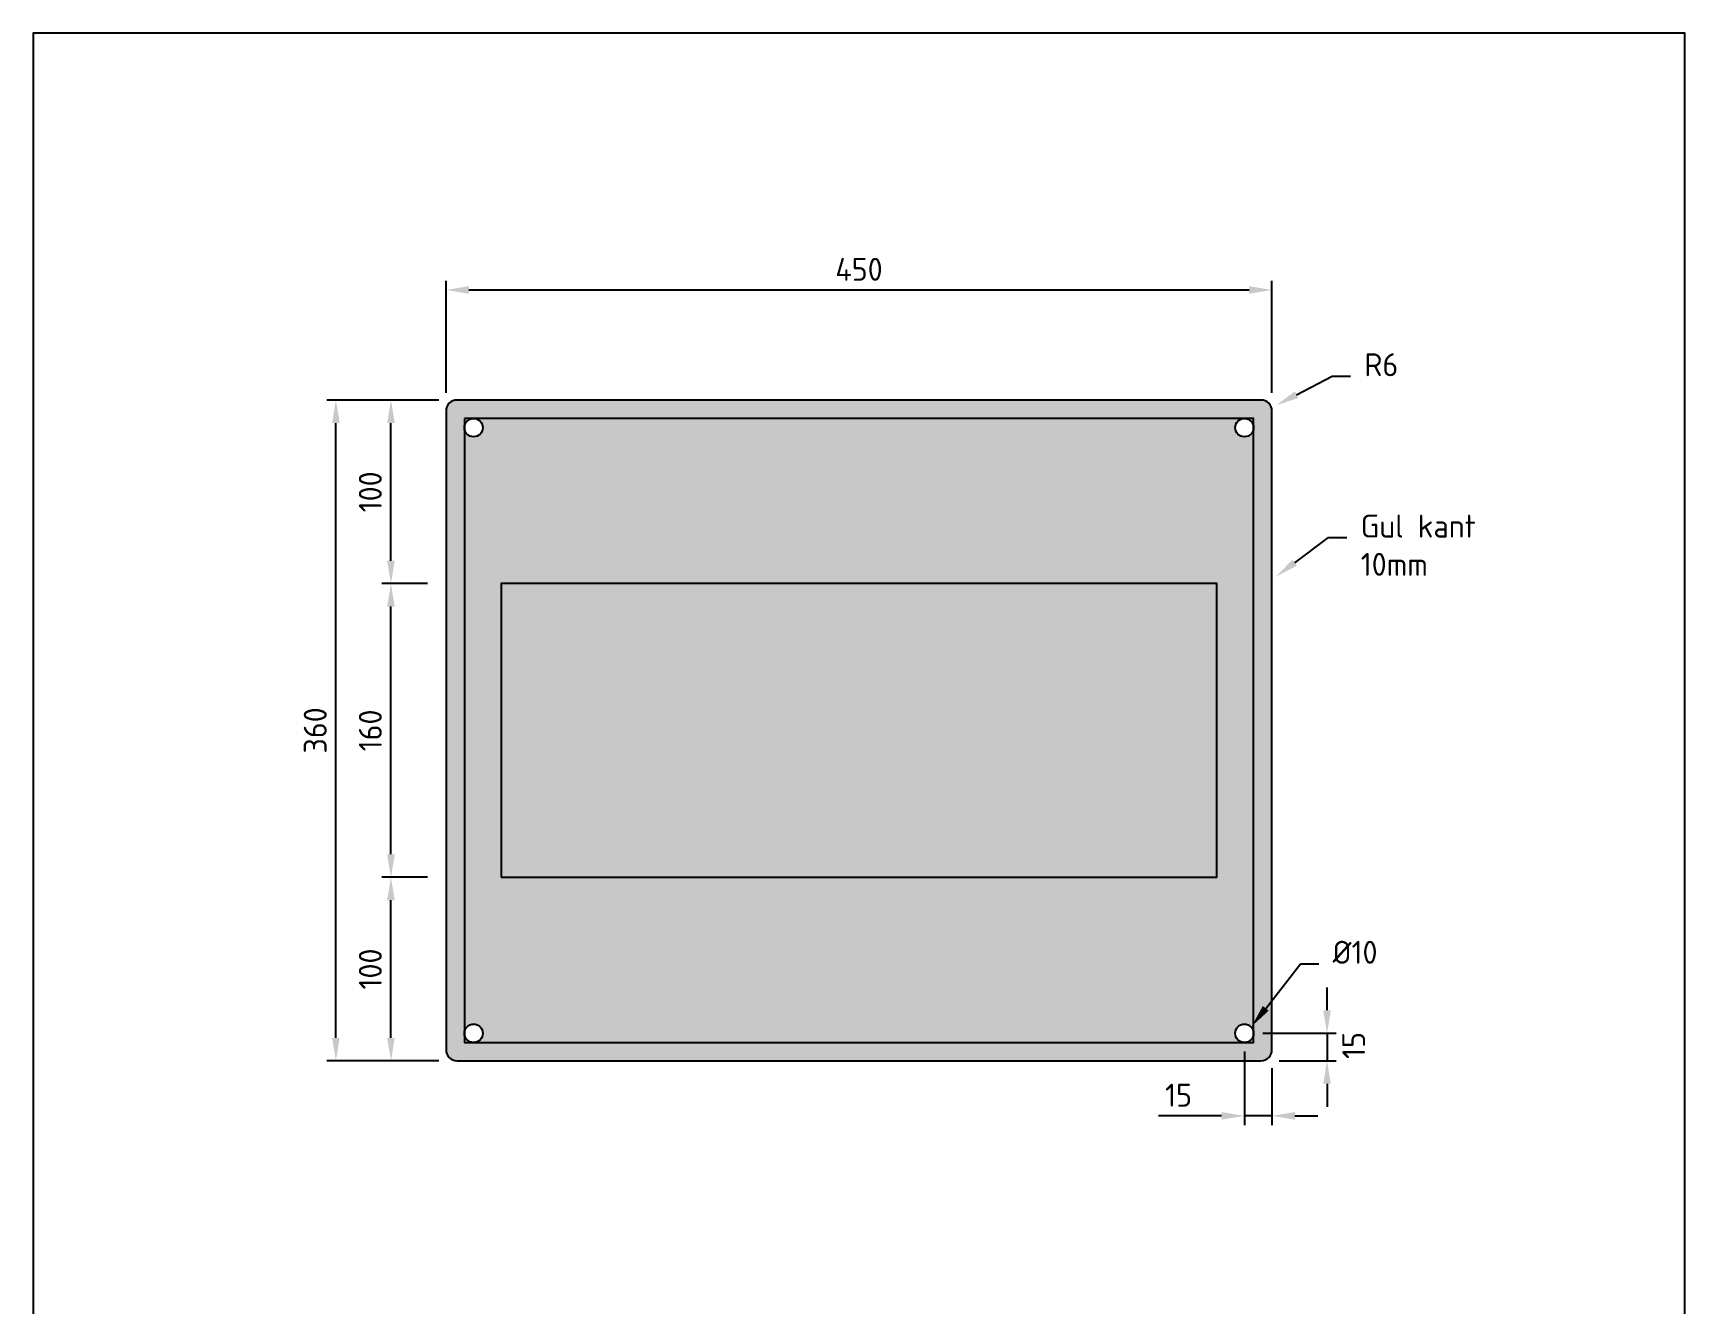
# Model space of a CAD drawing. Header units: millimetres. Extents: x 0 to 900, y 0 to 1385.
# Drawn here: x 0 to 900, y 692 to 1385 of the extents above; entities that cross this region are included whole.
import ezdxf
from ezdxf import colors
from ezdxf.entities.mleader import LeaderData, LeaderLine
from ezdxf.math import Vec2, Vec3

# ---------------------------------------------------------------- set-up
doc = ezdxf.new("R2010")
doc.units = ezdxf.units.MM
doc.layers.add('DIM-ISO_1-10', color=4, linetype='Continuous')
doc.layers.add('RAMME', color=7, linetype='Continuous')
doc.layers.add('Hjelpelinjer', color=41, linetype='Continuous', plot=False)
doc.layers.add('Skilt-kontur', color=4, linetype='Continuous', plot=False)
for name, color, linetype, true_color in [('Skravur-Gul', 7, 'Continuous', 0xffcc1f), ('Skravur-Midnatts blå', 7, 'Continuous', 0x151b54), ('Symbol-tekst', 7, 'Continuous', 0xffcc1f)]:
    doc.layers.add(name, color=color, linetype=linetype, true_color=true_color)
doc.styles.add('ISO25', font='ISO3098.shx')
doc.styles.add('Myriad', font='Myrrg.ttf')
doc.dimstyles.new('DIM-ISO_1-5', dxfattribs={"dimscale": 5, "dimtxt": 2.5, "dimasz": 2.5, "dimexe": 1, "dimexo": 2, "dimgap": 1, "dimtad": 1, "dimdec": 0, "dimdsep": 46, "dimtxsty": 'ISO25', "dimcen": 0, "dimclrd": 256, "dimclre": 256, "dimclrt": 2, "dimadec": 0, "dimazin": 0, "dimtp": 0.1, "dimtm": 0.1, "dimtfac": 0.71, "dimtdec": 0, "dimtmove": 0, "dimatfit": 3, "dimfxl": 1, "dimtzin": 0, "dimarcsym": 0})

# ---------------------------------------------------------------- blocks, each defined once
blk = doc.blocks.new('*D8')
at = {"layer": 'Defpoints', "color": 0, "transparency": 16777216}
for p in [(675, 1245), (225, 1179), (675, 1179)]:
    blk.add_point(p, dxfattribs=at)
at = {"layer": 'DIM-ISO_1-10', "lineweight": -2, "transparency": 16777216}
for p, q in [((225, 1189), (225, 1250)), ((237.5, 1245), (662.5, 1245)), ((675, 1189), (675, 1250))]:
    blk.add_line(p, q, dxfattribs=at)
at = {"layer": 'DIM-ISO_1-10', "transparency": 16777216}
for points in [[(237.5, 1247.08), (237.5, 1242.92), (225, 1245)], [(662.5, 1247.08), (662.5, 1242.92), (675, 1245)]]:
    blk.add_solid(points, dxfattribs=at)
at = {"layer": 'DIM-ISO_1-10', "color": 2, "transparency": 16777216, "insert": (450, 1256.25), "char_height": 12.5, "attachment_point": 5, "style": 'ISO25'}
blk.add_mtext('450', dxfattribs=at)
blk = doc.blocks.new('*D9')
at = {"layer": 'Defpoints', "color": 0, "transparency": 16777216}
for p in [(165, 1185), (231, 1185), (231, 825)]:
    blk.add_point(p, dxfattribs=at)
at = {"layer": 'DIM-ISO_1-10', "lineweight": -2, "transparency": 16777216}
for p, q in [((221, 1185), (160, 1185)), ((165, 837.5), (165, 1172.5)), ((221, 825), (160, 825))]:
    blk.add_line(p, q, dxfattribs=at)
at = {"layer": 'DIM-ISO_1-10', "transparency": 16777216}
for points in [[(162.92, 1172.5), (167.08, 1172.5), (165, 1185)], [(162.92, 837.5), (167.08, 837.5), (165, 825)]]:
    blk.add_solid(points, dxfattribs=at)
at = {"layer": 'DIM-ISO_1-10', "color": 2, "transparency": 16777216, "insert": (153.75, 1005), "char_height": 12.5, "attachment_point": 5, "rotation": 90, "style": 'ISO25'}
blk.add_mtext('360', dxfattribs=at)
blk = doc.blocks.new('*D10')
at = {"layer": 'Defpoints', "color": 0, "transparency": 16777216}
for p in [(660, 840), (675, 831), (675, 795)]:
    blk.add_point(p, dxfattribs=at)
at = {"layer": 'DIM-ISO_1-10', "lineweight": -2, "transparency": 16777216}
for p, q in [((660, 830), (660, 790)), ((675, 821), (675, 790)), ((647.5, 795), (613.23, 795)), ((675, 795), (660, 795)), ((687.5, 795), (700, 795))]:
    blk.add_line(p, q, dxfattribs=at)
at = {"layer": 'DIM-ISO_1-10', "transparency": 16777216}
for points in [[(647.5, 797.08), (647.5, 792.92), (660, 795)], [(687.5, 797.08), (687.5, 792.92), (675, 795)]]:
    blk.add_solid(points, dxfattribs=at)
at = {"layer": 'DIM-ISO_1-10', "color": 2, "transparency": 16777216, "insert": (624.12, 806.25), "char_height": 12.5, "attachment_point": 5, "style": 'ISO25'}
blk.add_mtext('15', dxfattribs=at)
blk = doc.blocks.new('*D11')
at = {"layer": 'Defpoints', "color": 0, "transparency": 16777216}
for p in [(660, 840), (669, 825), (705, 825)]:
    blk.add_point(p, dxfattribs=at)
at = {"layer": 'DIM-ISO_1-10', "lineweight": -2, "transparency": 16777216}
for p, q in [((705, 852.5), (705, 865)), ((670, 840), (710, 840)), ((705, 840), (705, 825)), ((679, 825), (710, 825)), ((705, 812.5), (705, 800))]:
    blk.add_line(p, q, dxfattribs=at)
at = {"layer": 'DIM-ISO_1-10', "transparency": 16777216}
for points in [[(702.92, 852.5), (707.08, 852.5), (705, 840)], [(702.92, 812.5), (707.08, 812.5), (705, 825)]]:
    blk.add_solid(points, dxfattribs=at)
at = {"layer": 'DIM-ISO_1-10', "color": 2, "transparency": 16777216, "insert": (719.51, 833.35), "char_height": 12.5, "attachment_point": 5, "rotation": 90, "style": 'ISO25'}
blk.add_mtext('15', dxfattribs=at)
blk = doc.blocks.new('*D12')
at = {"layer": 'Defpoints', "color": 0, "transparency": 16777216}
for p in [(195, 925), (225, 925), (231, 825)]:
    blk.add_point(p, dxfattribs=at)
at = {"layer": 'DIM-ISO_1-10', "lineweight": -2, "transparency": 16777216}
for p, q in [((215, 925), (190, 925)), ((195, 837.5), (195, 912.5)), ((221, 825), (190, 825))]:
    blk.add_line(p, q, dxfattribs=at)
at = {"layer": 'DIM-ISO_1-10', "transparency": 16777216}
for points in [[(192.92, 912.5), (197.08, 912.5), (195, 925)], [(192.92, 837.5), (197.08, 837.5), (195, 825)]]:
    blk.add_solid(points, dxfattribs=at)
at = {"layer": 'DIM-ISO_1-10', "color": 2, "transparency": 16777216, "insert": (183.75, 875), "char_height": 12.5, "attachment_point": 5, "rotation": 90, "style": 'ISO25'}
blk.add_mtext('100', dxfattribs=at)
blk = doc.blocks.new('*D13')
at = {"layer": 'Defpoints', "color": 0, "transparency": 16777216}
for p in [(195, 1085), (225, 1085), (225, 925)]:
    blk.add_point(p, dxfattribs=at)
at = {"layer": 'DIM-ISO_1-10', "lineweight": -2, "transparency": 16777216}
for p, q in [((215, 1085), (190, 1085)), ((195, 937.5), (195, 1072.5)), ((215, 925), (190, 925))]:
    blk.add_line(p, q, dxfattribs=at)
at = {"layer": 'DIM-ISO_1-10', "transparency": 16777216}
for points in [[(192.92, 1072.5), (197.08, 1072.5), (195, 1085)], [(192.92, 937.5), (197.08, 937.5), (195, 925)]]:
    blk.add_solid(points, dxfattribs=at)
at = {"layer": 'DIM-ISO_1-10', "color": 2, "transparency": 16777216, "insert": (183.75, 1005), "char_height": 12.5, "attachment_point": 5, "rotation": 90, "style": 'ISO25'}
blk.add_mtext('160', dxfattribs=at)
blk = doc.blocks.new('*D14')
at = {"layer": 'Defpoints', "color": 0, "transparency": 16777216}
for p in [(195, 1185), (231, 1185), (225, 1085)]:
    blk.add_point(p, dxfattribs=at)
at = {"layer": 'DIM-ISO_1-10', "lineweight": -2, "transparency": 16777216}
for p, q in [((221, 1185), (190, 1185)), ((195, 1097.5), (195, 1172.5)), ((215, 1085), (190, 1085))]:
    blk.add_line(p, q, dxfattribs=at)
at = {"layer": 'DIM-ISO_1-10', "transparency": 16777216}
for points in [[(192.92, 1172.5), (197.08, 1172.5), (195, 1185)], [(192.92, 1097.5), (197.08, 1097.5), (195, 1085)]]:
    blk.add_solid(points, dxfattribs=at)
at = {"layer": 'DIM-ISO_1-10', "color": 2, "transparency": 16777216, "insert": (183.75, 1135), "char_height": 12.5, "attachment_point": 5, "rotation": 90, "style": 'ISO25'}
blk.add_mtext('100', dxfattribs=at)

msp = doc.modelspace()

# ---------------------------------------------------------------- hatches: boundary and pattern name
at = {"layer": 'Skravur-Gul'}
h = msp.add_hatch(color=256, dxfattribs=at)
h.dxf.hatch_style = 1
edge = h.paths.add_edge_path()
edge.add_line((225, 1179), (225, 831))
edge.add_arc((231, 831), 6, 180, 270)
edge.add_line((231, 825), (669, 825))
edge.add_arc((669, 831), 6, 270, 360)
edge.add_line((675, 831), (675, 1179))
edge.add_arc((669, 1179), 6, 0, 90)
edge.add_line((669, 1185), (231, 1185))
edge.add_arc((231, 1179), 6, 90, 180)
h.paths.add_polyline_path([(235, 1175), (235, 835), (665, 835), (665, 1175)], flags=16)
at = {"layer": 'Skravur-Midnatts blå'}
h = msp.add_hatch(color=256, dxfattribs=at)
h.dxf.hatch_style = 1
h.paths.add_polyline_path([(235, 1175), (235, 835), (665, 835), (665, 1175)])
edge = h.paths.add_edge_path(flags=16)
edge.add_arc((240, 1170), 5, 0, 360)
edge = h.paths.add_edge_path(flags=16)
edge.add_arc((240, 840), 5, 0, 360)
edge = h.paths.add_edge_path(flags=17)
edge.add_arc((660, 840), 5, 0, 360)
edge = h.paths.add_edge_path(flags=17)
edge.add_arc((660, 1170), 5, 0, 360)

# ---------------------------------------------------------------- linework, layer by layer
at = {"layer": 'Hjelpelinjer'}
msp.add_lwpolyline([(225, 1179), (225, 831, 0.414214), (231, 825), (669, 825, 0.414214), (675, 831), (675, 1179, 0.414214), (669, 1185), (231, 1185, 0.414214)], format="xyb", close=True, dxfattribs=at)
for points in [[(235, 1175), (235, 835), (665, 835), (665, 1175)], [(255, 925), (645, 925), (645, 1085), (255, 1085)]]:
    msp.add_lwpolyline(points, close=True, dxfattribs=at)
at = {"layer": 'RAMME'}
msp.add_lwpolyline([(0, 0), (900, 0), (900, 1385), (0, 1385)], close=True, dxfattribs=at)
at = {"layer": 'Skilt-kontur'}
for centre in [(240, 1170), (660, 1170), (240, 840), (660, 840)]:
    msp.add_circle(centre, 5, dxfattribs=at)

# ---------------------------------------------------------------- texts
at = {"layer": 'Symbol-tekst', "insert": (450, 1085), "char_height": 160, "attachment_point": 2, "style": 'Myriad'}
msp.add_mtext_dynamic_manual_height_columns('{\\fNSBMyriad Bold|b0|i0|c0|p2;FJS}', width=300, gutter_width=1.25, heights=[0], dxfattribs=at)

# ---------------------------------------------------------------- dimensions: what is measured, and where the dimension line sits
at = {"layer": 'DIM-ISO_1-10'}
dim = msp.add_linear_dim(base=(675, 1245), p1=(225, 1179), p2=(675, 1179), dimstyle='DIM-ISO_1-5', dxfattribs=at)
dim.commit()
dim.dimension.update_dxf_attribs({"geometry": '*D8', "text_midpoint": (450, 1256.25)})
for base, p2, picture, middle in [((165, 1185), (231, 1185), '*D9', (153.75, 1005)), ((195, 925), (225, 925), '*D12', (183.75, 875))]:
    dim = msp.add_linear_dim(base=base, p1=(231, 825), p2=p2, angle=90, dimstyle='DIM-ISO_1-5', dxfattribs=at)
    dim.commit()
    dim.dimension.update_dxf_attribs({"geometry": picture, "text_midpoint": middle})
for base, p1, p2, picture, middle in [((195, 1185), (225, 1085), (231, 1185), '*D14', (183.75, 1135)), ((195, 1085), (225, 925), (225, 1085), '*D13', (183.75, 1005))]:
    dim = msp.add_linear_dim(base=base, p1=p1, p2=p2, angle=90, dimstyle='DIM-ISO_1-5', override={"dimtmove": 1}, dxfattribs=at)
    dim.commit()
    dim.dimension.update_dxf_attribs({"geometry": picture, "text_midpoint": middle})
dim = msp.add_linear_dim(base=(705, 825), p1=(660, 840), p2=(669, 825), angle=90, dimstyle='DIM-ISO_1-5', override={"dimtmove": 2}, dxfattribs=at)
dim.commit()
dim.dimension.update_dxf_attribs({"geometry": '*D11', "text_midpoint": (719.51, 833.35), "dimtype": 160})
dim = msp.add_linear_dim(base=(675, 795), p1=(660, 840), p2=(675, 831), dimstyle='DIM-ISO_1-5', dxfattribs=at)
dim.commit()
dim.dimension.update_dxf_attribs({"geometry": '*D10', "text_midpoint": (624.12, 795), "dimtype": 160})

# ---------------------------------------------------------------- leaders
ml = msp.add_multileader_mtext('Standard', dxfattribs=at)
ml.set_content('R6', color=2, style='ISO25')
ml.set_leader_properties()
ml.build(insert=Vec2(0, 0))
ml.multileader.update_dxf_attribs({"text_left_attachment_type": 7, "text_right_attachment_type": 7, "text_top_attachment_type": 10, "text_bottom_attachment_type": 10, "dogleg_length": 2, "arrow_head_size": 12.5, "scale": 5})
ctx = ml.context
ctx.base_point, ctx.scale, ctx.char_height, ctx.arrow_head_size, ctx.landing_gap_size, ctx.plane_origin = Vec3(717.82, 1198.01), 5, 12.5, 12.5, 7.5, Vec3(677.32, 1182.2)
ctx.left_attachment, ctx.right_attachment, ctx.top_attachment, ctx.bottom_attachment = 7, 7, 10, 10
notes = []
notes.append((ctx, [(0, (1, 1, 0), (707.82, 1198.01), (1, 0), 10, [(0, [(677.32, 1182.2)], 0, [])])]))
ctx.mtext.insert, ctx.mtext.flow_direction = Vec3(725.32, 1210.51), 5
ml = msp.add_multileader_mtext('Standard', dxfattribs=at)
ml.set_content('Gul kant\\P10mm ', color=2, style='ISO25')
ml.set_leader_properties()
ml.build(insert=Vec2(0, 0))
ml.multileader.update_dxf_attribs({"text_left_attachment_type": 7, "text_right_attachment_type": 7, "text_top_attachment_type": 10, "text_bottom_attachment_type": 10, "dogleg_length": 2, "arrow_head_size": 12.5, "scale": 5})
ctx = ml.context
ctx.base_point, ctx.scale, ctx.char_height, ctx.arrow_head_size, ctx.landing_gap_size, ctx.plane_origin = Vec3(715.86, 1110.09), 5, 12.5, 12.5, 7.5, Vec3(677.32, 1088.95)
ctx.left_attachment, ctx.right_attachment, ctx.top_attachment, ctx.bottom_attachment = 7, 7, 10, 10
notes.append((ctx, [(0, (1, 1, 0), (705.86, 1110.09), (1, 0), 10, [(0, [(677.32, 1088.95)], 0, [])])]))
ctx.mtext.insert, ctx.mtext.flow_direction = Vec3(723.36, 1122.59), 5
ml = msp.add_multileader_mtext('Standard', dxfattribs=at)
ml.set_content('%%C10 ', color=2, style='ISO25')
ml.set_leader_properties()
ml.build(insert=Vec2(0, 0))
ml.multileader.update_dxf_attribs({"text_left_attachment_type": 7, "text_right_attachment_type": 7, "text_top_attachment_type": 10, "text_bottom_attachment_type": 10, "dogleg_length": 2, "arrow_head_size": 12.5, "scale": 5})
ctx = ml.context
ctx.base_point, ctx.scale, ctx.char_height, ctx.arrow_head_size, ctx.landing_gap_size, ctx.plane_origin = Vec3(700.53, 877.87), 5, 12.5, 12.5, 7.5, Vec3(663.9, 843.71)
ctx.left_attachment, ctx.right_attachment, ctx.top_attachment, ctx.bottom_attachment = 7, 7, 10, 10
notes.append((ctx, [(0, (1, 1, 0), (690.53, 877.87), (1, 0), 10, [(0, [(663.9, 843.71)], 0, [])])]))
ctx.mtext.insert, ctx.mtext.flow_direction = Vec3(708.03, 890.37), 5
for ctx, leaders in notes:
    for number, flags, end, landing, length, lines in leaders:
        leader = LeaderData()
        leader.index, (leader.has_last_leader_line, leader.has_dogleg_vector, leader.attachment_direction) = number, flags
        leader.last_leader_point, leader.dogleg_vector, leader.dogleg_length = Vec3(end), Vec3(landing), length
        for number, points, colour, breaks in lines:
            line = LeaderLine()
            line.index, line.vertices, line.color, line.breaks = number, Vec3.list(points), colors.encode_raw_color(colour), breaks
            leader.lines.append(line)
        ctx.leaders.append(leader)

doc.saveas('drawing.dxf')
